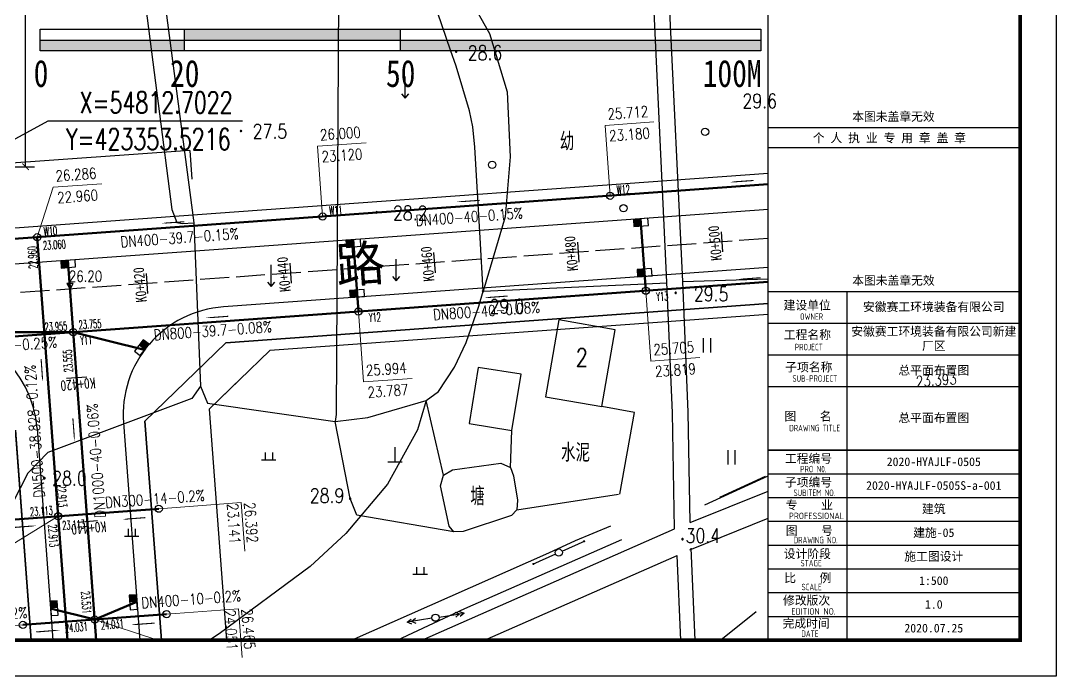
# Model space of a CAD drawing. Header units: millimetres. Extents: x 423080 to 423918, y 54742 to 55570.
# Drawn here: x 423361.5 to 423505.2, y 54742 to 54833 of the extents above; entities that cross this region are included whole.
import ezdxf
from ezdxf.enums import TextEntityAlignment as Align

# ---------------------------------------------------------------- set-up
doc = ezdxf.new("R2010")
doc.units = ezdxf.units.MM
doc.linetypes.add('X3', pattern=[5, 4, -1])
for name, color, linetype in [('DIM_COOR', 171, 'Continuous'), ('PUB_DIM', 171, 'Continuous'), ('PUB_TEXT', 7, 'Continuous'), ('PUB_TITLE', 4, 'Continuous'), ('TK', 4, 'Continuous'), ('地形图', 252, 'Continuous'), ('建设布局', 7, 'Continuous'), ('污水', 7, 'Continuous'), ('规划110kV线路', 255, 'Continuous'), ('路名', 7, 'Continuous'), ('道路网', 7, 'Continuous'), ('雨水', 7, 'Continuous'), ('高程设计数据', 7, 'Continuous')]:
    doc.layers.add(name, color=color, linetype=linetype)
doc.styles.add('_TCH_DIM', font='SIMPLEX', dxfattribs={"bigfont": 'GBCBIG'})
doc.styles.add('HT', font='simhei.ttf', dxfattribs={"width": 0.8})
doc.styles.add('HZ', font='rs.shx', dxfattribs={"width": 0.8, "bigfont": 'hztxt.shx'})
doc.styles.add('ST_T3', font='', dxfattribs={"width": 0.6})
doc.styles.add('TSSD_REIN', font='tssdeng.shx', dxfattribs={"width": 0.7, "bigfont": 'tssdchn.shx'})
doc.styles.add('图签宋体', font='', dxfattribs={"height": 300})
doc.styles.add('等线体', font='simhei.ttf')
doc.styles.get('ST_T3').set_extended_font_data('SimSun')
doc.styles.get('图签宋体').set_extended_font_data('NSimSun')
doc.dimstyles.new('_TCH_ARCH_M_M&&1', dxfattribs={"dimtxt": 1.75, "dimasz": 0.9, "dimexe": 1.25, "dimexo": 1.5, "dimgap": 0.5, "dimtad": 1, "dimzin": 0, "dimdsep": 46, "dimtxsty": 'ST_T3', "dimblk": 'ARCHTICK', "dimcen": 0.09, "dimclrt": 7, "dimazin": 2, "dimtfac": 1, "dimtix": 1, "dimtmove": 2, "dimatfit": 3, "dimfxl": 0, "dimtolj": 1, "dimtzin": 0, "dimarcsym": 0})

# ---------------------------------------------------------------- blocks, each defined once
blk = doc.blocks.new('A$C7F6F64A1')
h = blk.add_hatch(color=256)
h.paths.add_polyline_path([(20.95, 7.35), (0.95, 7.35), (0.95, 5.85), (20.95, 5.85)])
h.paths.add_polyline_path([(50.95, 8.85), (20.95, 8.85), (20.95, 7.35), (50.95, 7.35)])
h.paths.add_polyline_path([(100.95, 7.35), (50.95, 7.35), (50.95, 5.85), (100.95, 5.85)])
for p, q in [((0.95, 5.85), (0.95, 8.85)), ((20.95, 5.85), (20.95, 8.85)), ((50.95, 5.85), (50.95, 8.85)), ((0.95, 7.35), (100.95, 7.35))]:
    blk.add_line(p, q)
blk.add_lwpolyline([(0.95, 8.85), (100.95, 8.85), (100.95, 5.85), (0.95, 5.85)], close=True)
at = {"layer": 'PUB_TEXT', "style": 'HT', "width": 0.8}
for s, height, p in [('0', 3.76, (0.04, 0.85)), ('20', 3.755, (18.96, 0.85)), ('50', 3.755, (48.93, 0.85)), ('100M', 3.755, (92.89, 0.85))]:
    blk.add_text(s, height=height, dxfattribs=at).set_placement(p)
blk = doc.blocks.new('dxing')
at = {"layer": '地形图', "color": 250, "linetype": 'Continuous'}
for p, q in [((421516.51, 54693.98, 27.82), (421522.78, 54646.73, 27.82)), ((421514.26, 54690.63, 28.26), (421519.7, 54648.58, 28.26)), ((421542.86, 54679.81, 28.2), (421542.49, 54620.12, 28.2)), ((421559.9, 54679.98, 29), (421563.77, 54673.02, 29)), ((421588.42, 54638.47, 30.36), (421586.54, 54678.2, 30.36)), ((421590.62, 54638.57, 30.36), (421588.73, 54678.35, 30.36)), ((421558.4, 54670.68, 27.79), (421556, 54677.58, 27.79)), ((421563.77, 54673.02, 29), (421566.25, 54664.92, 29)), ((421559.15, 54668.47, 27.79), (421558.4, 54670.68, 27.79)), ((421561.01, 54662.28, 27.79), (421559.15, 54668.47, 27.79)), ((421552.09, 54664.05), (421552.09, 54667.05)), ((421551.59, 54664.65), (421552.09, 54664.05)), ((421552.09, 54664.05), (421552.59, 54664.65)), ((421566.25, 54664.92, 29), (421566.64, 54655.9, 29)), ((421561.48, 54660.04, 27.79), (421561.01, 54662.28, 27.79)), ((421561.74, 54657.21, 27.79), (421561.48, 54660.04, 27.79)), ((421562.51, 54644.65, 27.79), (421561.74, 54657.21, 27.79)), ((421566.64, 54655.9, 29), (421565.95, 54647.58, 29)), ((421519.7, 54648.58, 28.26), (421520.38, 54646.76, 28.26)), ((421520.38, 54646.76, 28.26), (421521.13, 54646.61, 28.26)), ((421521.13, 54646.61, 28.26), (421522.78, 54646.73, 28.26)), ((421522.78, 54646.73, 28.26), (421523.68, 54624.06, 28.26)), ((421565.95, 54647.58, 29), (421562.89, 54637.25, 29)), ((421562.89, 54637.25, 27.79), (421562.51, 54644.65, 27.79)), ((421533.49, 54637.91), (421533.49, 54640.91)), ((421550.84, 54638.66), (421550.84, 54641.66)), ((421550.34, 54639.26), (421550.84, 54638.66)), ((421550.84, 54638.66), (421551.34, 54639.26)), ((421532.99, 54638.51), (421533.49, 54637.91)), ((421533.49, 54637.91), (421533.99, 54638.51)), ((421562.89, 54637.25, 27.79), (421588.43, 54638.4, 27.79)), ((421589.18, 54620.36, 30.36), (421588.42, 54638.47, 30.36)), ((421590.62, 54638.56), (421602.45, 54638.93)), ((421591.38, 54620.43, 30.36), (421590.62, 54638.57, 30.36)), ((421562.32, 54635.15, 27.79), (421562.89, 54637.25, 27.79)), ((421560.53, 54630.11, 27.79), (421562.32, 54635.15, 27.79)), ((421573.41, 54633.24), (421571.54, 54622.58)), ((421581.24, 54631.87), (421573.41, 54633.24)), ((421579.37, 54621.21), (421581.24, 54631.87)), ((421593.49, 54628.72), (421593.49, 54630.72)), ((421594.49, 54628.72), (421594.49, 54630.72)), ((421558.93, 54626.71, 27.79), (421560.53, 54630.11, 27.79)), ((421556.69, 54623.3, 27.79), (421558.93, 54626.71, 27.79)), ((421562.24, 54626.66), (421560.98, 54618.86)), ((421568.17, 54625.7), (421562.24, 54626.66)), ((421566.91, 54617.9), (421568.17, 54625.7)), ((421523.68, 54624.06, 28.26), (421522.46, 54622.32, 28.26)), ((421523.68, 54624.06, 27.79), (421524.66, 54621.69, 27.79)), ((421522.46, 54622.32, 28.26), (421502.49, 54614.83, 28.26)), ((421546.9, 54619.71, 27.79), (421555.01, 54622.05, 27.79)), ((421555.01, 54622.05, 29), (421553.79, 54617.99, 29)), ((421555.01, 54622.05, 27.79), (421556.69, 54623.3, 27.79)), ((421557.39, 54611.7, 29.13), (421555.01, 54622.05, 29.13)), ((421571.54, 54622.58), (421579.37, 54621.21)), ((421524.66, 54621.69, 27.79), (421542.35, 54619.16, 27.79)), ((421583.89, 54620.42, 29.28), (421579.37, 54621.21, 29.28)), ((421542.49, 54620.12, 28.2), (421542.35, 54619.16, 28.2)), ((421542.35, 54619.16, 27.79), (421546.9, 54619.71, 27.79)), ((421544.44, 54608.44, 29.36), (421542.35, 54619.16, 29.36)), ((421581.89, 54609.07, 29.28), (421583.89, 54620.42, 29.28)), ((421589.46, 54604.23, 30.36), (421589.18, 54620.36, 30.36)), ((421591.64, 54605.13, 30.36), (421591.38, 54620.43, 30.36)), ((421553.79, 54617.99, 29), (421549.64, 54610.46, 29)), ((421560.98, 54618.86), (421566.91, 54617.9)), ((421566.69, 54612.76), (421566.91, 54617.9)), ((421502.49, 54614.83, 28.26), (421499.7, 54611.99, 28.26)), ((421532.66, 54614.85), (421532.66, 54613.85)), ((421533.66, 54614.85), (421533.66, 54613.85)), ((421550.68, 54613.57), (421550.68, 54615.57)), ((421596.89, 54613.18), (421596.89, 54615.18)), ((421597.89, 54613.18), (421597.89, 54615.18)), ((421532.16, 54613.85), (421534.16, 54613.85)), ((421549.68, 54613.57), (421551.68, 54613.57)), ((421558.66, 54612.44, 29.36), (421565.36, 54613.37, 29.36)), ((421565.36, 54613.37, 29.36), (421566.69, 54612.76, 29.36)), ((421499.7, 54611.99, 28.26), (421492.27, 54597.41, 28.26)), ((421557.39, 54611.7, 29.36), (421558.66, 54612.44, 29.36)), ((421566.69, 54612.76, 29.36), (421567.13, 54611.6, 29.36)), ((421549.64, 54610.46, 29), (421543.86, 54603.61, 29)), ((421556.99, 54610.2, 29.36), (421557.39, 54611.7, 29.36)), ((421567.13, 54611.6, 29.36), (421567.69, 54608.25, 29.36)), ((421593.68, 54607.59), (421602.45, 54611.63)), ((421595.74, 54608.66), (421602.11, 54611.56)), ((421558.2, 54604.62, 29.36), (421556.99, 54610.2, 29.36)), ((421567.58, 54606.89, 29.05), (421581.69, 54609.07, 29.05)), ((421581.69, 54609.07, 29.05), (421581.69, 54609.07, 29.05)), ((421591.64, 54605.13), (421602.45, 54609.49)), ((421545.39, 54606.17, 29.36), (421544.44, 54608.44, 29.36)), ((421567.69, 54608.25, 29.36), (421567.58, 54606.89, 29.36)), ((421558.83, 54603.83, 29.36), (421545.39, 54606.17, 29.36)), ((421567.58, 54606.89, 29.36), (421566.85, 54606.11, 29.36)), ((421566.85, 54606.11, 29.36), (421560.15, 54603.88, 29.36)), ((421591.6, 54601.34), (421602.45, 54605.71)), ((421513.63, 54604.24), (421513.63, 54603.24)), ((421514.63, 54604.24), (421514.63, 54603.24)), ((421543.86, 54603.61, 29), (421538.91, 54599.03, 29)), ((421554.41, 54588.78, 29.75), (421589.46, 54604.23, 29.75)), ((421558.83, 54603.83, 29.36), (421558.2, 54604.62, 29.36)), ((421560.15, 54603.88, 29.36), (421558.83, 54603.83, 29.36)), ((421575.71, 54602.61, 30.37), (421580.65, 54604.66, 30.37)), ((421513.13, 54603.24), (421515.13, 54603.24)), ((421560.37, 54593.2), (421582.16, 54602.77)), ((421572.03, 54600.9, 30.37), (421575.71, 54602.61, 30.37)), ((421573.86, 54601.16), (421577.06, 54602.58)), ((421544.62, 54588.78, 30.37), (421572.03, 54600.9, 30.37)), ((421563.08, 54588.78, 29.75), (421589.83, 54600.57, 29.75)), ((421572.95, 54600.75), (421569.76, 54599.32)), ((421590.33, 54588.78, 29.28), (421589.83, 54600.57, 29.28)), ((421592.33, 54588.78, 29.28), (421591.79, 54601.57, 29.28)), ((421538.91, 54599.03, 29), (421526.28, 54589.68, 29)), ((421553.17, 54597.94), (421555.17, 54597.94)), ((421553.67, 54598.94), (421553.67, 54597.94)), ((421554.67, 54598.94), (421554.67, 54597.94)), ((421550.99, 54588.78), (421560.37, 54593.2)), ((421555.81, 54591.84, 30.22), (421552.35, 54591.28, 30.22)), ((421556.8, 54591.99, 30.22), (421560.26, 54592.53, 30.22)), ((421600.78, 54592.71, 31), (421595.91, 54588.78, 31)), ((421526.28, 54589.68, 29), (421524.92, 54588.78, 29)), ((421529.39, 54589.09), (421529.39, 54588.78)), ((421530.39, 54589.09), (421530.39, 54588.78))]:
    blk.add_line(p, q, dxfattribs=at)
at = {"layer": '地形图', "color": 250, "linetype": 'Continuous', "const_width": 0.15, "flags": 128}
for points in [[(421576.85, 54602.49, 1), (421576.99, 54602.55, 1)], [(421569.96, 54599.41, 1), (421569.82, 54599.35, 1)]]:
    blk.add_lwpolyline(points, format="xyb", close=True, dxfattribs=at)
at = {"layer": '地形图', "color": 250, "linetype": 'Continuous', "flags": 128}
for points in [[(421553.62, 54591.13), (421552.96, 54591.38), (421553.51, 54591.83)], [(421558.99, 54592.69), (421559.65, 54592.44), (421559.1, 54591.99)], [(421559.6, 54592.79), (421560.26, 54592.53), (421559.71, 54592.09)], [(421553.02, 54591.03), (421552.35, 54591.28), (421552.9, 54591.73)]]:
    blk.add_lwpolyline(points, dxfattribs=at)
at = {"layer": '地形图', "color": 250, "linetype": 'Continuous'}
for centre in [(421564.16, 54654.77), (421573.4, 54600.96), (421556.3, 54591.92, 30.22)]:
    blk.add_circle(centre, 0.5, dxfattribs=at)
for centre, major_axis, start_param, end_param in [((421559.17, 54670.51, 28.64), (0.0707, 0.0707), 5.497787, 8.63938), ((421559.17, 54670.51, 28.64), (0.0707, 0.0707), 2.356194, 5.497787), ((421529.31, 54659.47, 27.54), (0.0707, 0.0707), 5.497787, 8.63938), ((421529.31, 54659.47, 27.54), (0.0707, 0.0707), 2.356194, 5.497787), ((421593.71, 54659.36), (-0.354, 0.354), 3.926991, 10.210176), ((421582.38, 54648.75), (-0.354, 0.354), 3.926991, 10.210176), ((421548.13, 54648.18, 28.16), (0.0707, 0.0707), 5.497787, 8.63938), ((421548.13, 54648.18, 28.16), (0.0707, 0.0707), 2.356194, 5.497787), ((421562.89, 54637.25, 28.96), (0.0707, 0.0707), 5.497787, 8.63938), ((421562.89, 54637.25, 28.96), (0.0707, 0.0707), 2.356194, 5.497787), ((421589.63, 54637.02, 29.49), (0.0707, 0.0707), 5.497787, 8.63938), ((421589.63, 54637.02, 29.49), (0.0707, 0.0707), 2.356194, 5.497787), ((421502.02, 54611.27, 27.96), (0.0707, 0.0707), 5.497787, 8.63938), ((421502.02, 54611.27, 27.96), (0.0707, 0.0707), 2.356194, 5.497787), ((421544.44, 54608.44, 28.86), (0.0707, 0.0707), 5.497787, 8.63938), ((421544.44, 54608.44, 28.86), (0.0707, 0.0707), 2.356194, 5.497787), ((421590.58, 54602.82, 30.36), (0.0707, 0.0707), 5.497787, 8.63938), ((421590.58, 54602.82, 30.36), (0.0707, 0.0707), 2.356194, 5.497787)]:
    blk.add_ellipse(centre, major_axis=major_axis, ratio=1, start_param=start_param, end_param=end_param, dxfattribs=at)
at = {"layer": '地形图', "color": 250, "linetype": 'Continuous', "style": 'HZ', "width": 0.8}
for s, height, p in [('28.6', 2, (421563.17, 54670.32)), ('29.6', 2, (421601.29, 54663.63)), ('27.5', 2, (421533.32, 54659.44)), ('幼', 2.5, (421574.55, 54658.14)), ('28.2', 2, (421552.79, 54648.1)), ('29.5', 2, (421594.55, 54636.83)), ('29.0', 2, (421566.2, 54635.13)), ('2', 2.5, (421576.6, 54628.05)), ('水泥', 2.5, (421575.73, 54614.95)), ('28.0', 2, (421505.5, 54611.27)), ('28.9', 2, (421541.25, 54608.87)), ('塘', 2.5, (421562.13, 54608.91)), ('30.4', 2, (421593.4, 54603.31))]:
    blk.add_text(s, height=height, dxfattribs=at).set_placement(p, align=Align.MIDDLE)
blk = doc.blocks.new('GeYuanFrame_05815532', base_point=(20.09, 4.53))
at = {"layer": 'PUB_TITLE'}
blk.add_lwpolyline([(803.09, 14.53), (803.09, 111.33)], dxfattribs=at)
at = {"layer": 'TK'}
for p, q in [((781.09, 102.53), (851.09, 102.53)), ((781.09, 93.73), (851.09, 93.73)), ((781.09, 84.93), (803.09, 84.93)), ((781.09, 84.93), (851.09, 84.93)), ((781.09, 67.37), (851.09, 67.37)), ((781.09, 67.33), (851.09, 67.33)), ((781.09, 60.77), (851.09, 60.77)), ((781.09, 54.17), (851.09, 54.17)), ((781.09, 47.57), (851.09, 47.57)), ((781.09, 40.97), (851.09, 40.97)), ((781.09, 34.37), (851.09, 34.37)), ((781.09, 27.77), (851.09, 27.77)), ((781.09, 21.17), (851.09, 21.17)), ((781.09, 14.53), (851.09, 14.53))]:
    blk.add_line(p, q, dxfattribs=at)
blk.add_lwpolyline([(20.09, 4.53), (20.09, 598.53), (861.09, 598.53), (861.09, 4.53)], close=True, dxfattribs=at)
at = {"layer": 'TK', "const_width": 1}
blk.add_lwpolyline([(45.09, 588.53), (851.09, 588.53), (851.09, 14.53), (45.09, 14.53)], close=True, dxfattribs=at)
at = {"layer": 'TK'}
for points, const_width in [([(781.09, 588.53), (781.09, 14.53)], 0.4), ([(781.09, 156.83), (851.09, 156.83)], 0.35), ([(781.09, 111.33), (851.09, 111.33)], 0.35), ([(781.09, 67.37), (851.09, 67.37)], 0.35)]:
    blk.add_lwpolyline(points, dxfattribs=dict(at, const_width=const_width))
blk.add_lwpolyline([(781.09, 151.33), (851.09, 151.33)], dxfattribs=at)
at = {"layer": 'TK', "style": '图签宋体'}
for s, p in [('本图未盖章无效', (804.43, 158.7)), ('个 人 执 业 专 用 章 盖 章', (793.52, 152.77)), ('本图未盖章无效', (804.43, 113.2)), ('建设单位', (785.39, 106.33)), ('工程名称', (785.47, 98.12)), ('子项名称', (785.85, 89.14)), ('图    名', (785.63, 75.5)), ('工程编号', (785.77, 63.77)), ('子项编号', (785.77, 57.19)), ('专    业', (786.01, 50.88)), ('图    号', (786.02, 43.77)), ('设计阶段', (785.45, 37.32)), ('比    例', (785.59, 30.63)), ('修改版次', (785.24, 24.41)), ('完成时间', (785.11, 18.02))]:
    blk.add_text(s, height=2.4, dxfattribs=at).set_placement(p)
at = {"layer": 'TK', "style": 'TSSD_REIN'}
for s, width, p in [('OWNER', 0.7, (789.98, 103.48)), ('PROJECT', 0.7, (788.52, 95.02)), ('SUB-PROJECT', 0.7, (787.86, 86.3)), ('DRAWING TITLE', 0.7, (786.97, 72.53)), ('PRO N0.', 0.7, (790.01, 61.15)), ('SUBITEM NO.', 0.7, (788.15, 54.58)), ('PROFESSIONAL', 0.8, (786.88, 48.15)), ('DRAWING NO.', 0.7, (788.19, 41.45)), ('STAGE', 0.7, (790.09, 35.03)), ('SCALE', 0.7, (790.38, 28.42)), ('EDITION NO.', 0.8, (787.53, 21.64)), ('DATE', 0.7, (790.33, 15.45))]:
    blk.add_text(s, height=1.8, dxfattribs=dict(at, width=width)).set_placement(p)
at = {"layer": 'TK', "char_height": 2.4, "width": 48, "attachment_point": 5, "style": '图签宋体'}
for s, insert in [('安徽赛工环境装备有限公司', (827.09, 106.93)), ('安徽赛工环境装备有限公司新建厂区', (827.09, 98.13)), ('总平面布置图', (827.09, 89.33)), ('总平面布置图', (827.09, 76.13)), ('2020-HYAJLF-0505', (827.09, 64.07)), ('2020-HYAJLF-0505S-a-001', (827.09, 57.47)), ('建筑', (827.09, 50.87)), ('建施-05', (827.09, 44.27)), ('施工图设计', (827.09, 37.67)), ('1:500', (827.09, 31.07)), ('1.0', (827.09, 24.47)), ('2020.07.25', (827.09, 17.88))]:
    blk.add_mtext(s, dxfattribs=dict(at, insert=insert))
blk = doc.blocks.new('_ArchTick')
at = {"color": 0, "linetype": 'ByBlock', "const_width": 0.15}
blk.add_lwpolyline([(-0.5, -0.5), (0.5, 0.5)], dxfattribs=at)
blk = doc.blocks.new('*D67')
at = {"layer": 'Defpoints', "color": 0}
for p in [(423353.52, 54998.75), (423362.11, 54998.75), (423353.52, 54812.7)]:
    blk.add_point(p, dxfattribs=at)
at = {"layer": 'PUB_DIM', "color": 0, "lineweight": -2}
for p, q in [((423355.02, 54998.75), (423363.36, 54998.75)), ((423362.11, 54812.7), (423362.11, 54998.75)), ((423355.02, 54812.7), (423363.36, 54812.7))]:
    blk.add_line(p, q, dxfattribs=at)
at = {"layer": 'PUB_DIM', "color": 0, "lineweight": -2, "xscale": 0.9, "yscale": 0.9, "zscale": 0.9}
for p, rotation in [((423362.11, 54998.75), 90), ((423362.11, 54812.7), 270)]:
    blk.add_blockref('_ArchTick', p, dxfattribs=dict(at, rotation=rotation))
at = {"layer": 'PUB_DIM', "color": 7, "insert": (423360.74, 54905.72), "char_height": 1.75, "attachment_point": 5, "rotation": 90, "style": 'ST_T3'}
blk.add_mtext('\\A1;186.04', dxfattribs=at)

msp = doc.modelspace()

# ---------------------------------------------------------------- hatches: boundary and pattern name
at = {"layer": '雨水', "linetype": 'Continuous'}
for points in [[(423446.559, 54804.404), (423446.487, 54805.401), (423447.484, 54805.473), (423447.557, 54804.476)], [(423406.664, 54801.513), (423406.591, 54802.51), (423407.589, 54802.583), (423407.661, 54801.585)], [(423367.073, 54798.645), (423367.001, 54799.642), (423367.998, 54799.714), (423368.07, 54798.717)], [(423447.065, 54797.422), (423446.993, 54798.419), (423447.99, 54798.491), (423448.062, 54797.494)], [(423407.17, 54794.531), (423407.097, 54795.528), (423408.095, 54795.601), (423408.167, 54794.604)], [(423378.465, 54788.673), (423379.254, 54788.058), (423378.639, 54787.269), (423377.85, 54787.884)], [(423376.49, 54753.218), (423377.487, 54753.293), (423377.562, 54752.295), (423376.565, 54752.221)], [(423365.521, 54752.397), (423366.518, 54752.472), (423366.593, 54751.475), (423365.596, 54751.4)]]:
    msp.add_hatch(color=5, dxfattribs=at).paths.add_polyline_path(points)

# ---------------------------------------------------------------- linework, layer by layer
at = {"layer": 'DIM_COOR', "color": 3}
for p, q in [((423353.522, 54812.702), (423365.274, 54819.069)), ((423365.274, 54819.069), (423392.224, 54819.069))]:
    msp.add_line(p, q, dxfattribs=at)
at = {"layer": '建设布局', "color": 1, "linetype": 'Continuous', "flags": 128}
msp.add_lwpolyline([(423465.162, 54792.216), (423396.031, 54787.207), (423387.594, 54779.051), (423389.993, 54746.978)], dxfattribs=at)
at = {"layer": '污水', "color": 243, "linetype": 'Continuous', "lineweight": 13}
for p, q in [((423449.307, 54818.926), (423442.537, 54818.44)), ((423443.245, 54808.675), (423442.537, 54818.44)), ((423409.411, 54816.035), (423402.642, 54815.55)), ((423403.349, 54805.785), (423402.642, 54815.55)), ((423372.717, 54810.341), (423365.948, 54809.856)), ((423363.747, 54802.916), (423365.948, 54809.856)), ((423392.054, 54766.097), (423380.605, 54765.24)), ((423392.054, 54766.097), (423392.561, 54759.329)), ((423366.644, 54764.196), (423355.249, 54757.206))]:
    msp.add_line(p, q, dxfattribs=at)
at = {"layer": '污水', "color": 243, "linetype": 'Continuous', "lineweight": 50}
for p, q in [((423097.162, 54783.601), (423465.162, 54810.263)), ((423363.747, 54802.916), (423367.932, 54746.978)), ((423380.605, 54765.24), (423360.661, 54763.748))]:
    msp.add_line(p, q, dxfattribs=at)
at = {"layer": '污水', "color": 243, "linetype": 'Continuous', "flags": 128}
for points in [[(423459.874, 54810.564, 0, 0.3, 0), (423461.428, 54810.673, 0.15, 0.15, 0), (423463.144, 54810.793, 0.15, 0.15, 0)], [(423421.852, 54807.809, 0, 0.3, 0), (423423.407, 54807.918, 0.15, 0.15, 0), (423425.123, 54808.039, 0.15, 0.15, 0)], [(423380.88, 54804.841, 0, 0.3, 0), (423382.434, 54804.95, 0.15, 0.15, 0), (423384.15, 54805.07, 0.15, 0.15, 0)], [(423364.51, 54782.763, 0, 0.3, 0), (423364.401, 54784.318, 0.15, 0.15, 0), (423364.281, 54786.034, 0.15, 0.15, 0)], [(423363.693, 54762.882, 0, 0.3, 0), (423362.139, 54762.761, 0.15, 0.15, 0), (423360.424, 54762.628, 0.15, 0.15, 0)], [(423375.485, 54763.748, 0, 0.3, 0), (423377.038, 54763.869, 0.15, 0.15, 0), (423378.753, 54764.002, 0.15, 0.15, 0)]]:
    msp.add_lwpolyline(points, format="xyseb", dxfattribs=at)
at = {"layer": '污水', "color": 243, "linetype": 'Continuous'}
for centre in [(423443.245, 54808.675), (423403.349, 54805.785), (423363.747, 54802.916), (423380.605, 54765.24), (423366.644, 54764.196)]:
    msp.add_circle(centre, 0.5, dxfattribs=at)
at = {"layer": '规划110kV线路', "color": 210}
for p, q in [((423389.936, 54788.27), (423465.162, 54793.72)), ((423378.692, 54777.401), (423389.936, 54788.27)), ((423380.968, 54746.978), (423378.692, 54777.401)), ((423362.918, 54746.978), (423360.743, 54776.058))]:
    msp.add_line(p, q, dxfattribs=at)
at = {"layer": '道路网', "color": 1, "linetype": 'Continuous'}
for p, q in [((423384.907, 54814.976), (423097.162, 54794.129)), ((423384.907, 54814.976), (423385.205, 54810.987)), ((423392.107, 54783.414), (423387.594, 54779.051)), ((423387.594, 54779.051), (423389.993, 54746.978))]:
    msp.add_line(p, q, dxfattribs=at)
at = {"layer": '道路网', "color": 2, "linetype": 'Continuous', "lineweight": 30}
for p, q in [((423458.643, 54803.675), (423458.846, 54800.882)), ((423438.696, 54802.23), (423438.898, 54799.437)), ((423418.748, 54800.784), (423418.95, 54797.992)), ((423398.8, 54799.339), (423399.003, 54796.546)), ((423378.853, 54797.894), (423379.055, 54795.101)), ((423367.819, 54783.337), (423370.611, 54783.546)), ((423369.311, 54763.393), (423372.103, 54763.602))]:
    msp.add_line(p, q, dxfattribs=at)
at = {"layer": '道路网', "color": 5, "linetype": 'X3'}
for p, q in [((423465.162, 54802.743), (423097.162, 54776.082)), ((423368.296, 54795.725), (423371.943, 54746.978))]:
    msp.add_line(p, q, dxfattribs=at)
at = {"layer": '道路网', "color": 4, "linetype": 'Continuous'}
for p, q in [((423465.162, 54798.733), (423389.575, 54793.257)), ((423375.701, 54777.177), (423377.96, 54746.978)), ((423363.727, 54776.38), (423365.926, 54746.978))]:
    msp.add_line(p, q, dxfattribs=at)
at = {"layer": '道路网', "color": 6, "linetype": 'Continuous'}
for p, q in [((423465.162, 54793.72), (423389.936, 54788.27)), ((423389.936, 54788.27), (423378.692, 54777.401)), ((423378.692, 54777.401), (423380.968, 54746.978)), ((423360.735, 54776.156), (423362.918, 54746.978))]:
    msp.add_line(p, q, dxfattribs=at)
at = {"layer": '道路网', "color": 6, "linetype": 'Continuous', "flags": 128}
msp.add_lwpolyline([(423465.162, 54811.767), (423388.547, 54806.216), (423346.657, 54803.181), (423097.162, 54785.105)], dxfattribs=at)
at = {"layer": '道路网', "color": 4, "linetype": 'Continuous', "flags": 128}
msp.add_lwpolyline([(423465.162, 54806.754), (423388.908, 54801.229), (423347.018, 54798.194), (423097.162, 54780.092)], dxfattribs=at)
at = {"layer": '道路网', "color": 4, "linetype": 'Continuous'}
for centre, start, end in [((423390.659, 54778.296), 94.14387, 184.27819), ((423348.769, 54775.261), 4.27819, 94.14387)]:
    msp.add_arc(centre, 15, start, end, dxfattribs=at)
at = {"layer": '雨水', "color": 5, "linetype": 'Continuous', "lineweight": 50}
for p, q in [((423448.207, 54795.499), (423447.484, 54805.473)), ((423408.311, 54792.609), (423407.589, 54802.583)), ((423367.998, 54799.714), (423371.943, 54746.978)), ((423465.162, 54796.728), (423097.162, 54770.066)), ((423368.744, 54789.742), (423352.57, 54789.771)), ((423368.744, 54789.742), (423378.639, 54787.269)), ((423365.596, 54751.4), (423371.728, 54749.853)), ((423371.728, 54749.853), (423377.562, 54752.295)), ((423361.756, 54749.107), (423381.7, 54750.599))]:
    msp.add_line(p, q, dxfattribs=at)
at = {"layer": '雨水', "color": 5, "linetype": 'Continuous', "lineweight": 13}
for p, q in [((423448.914, 54785.734), (423448.207, 54795.499)), ((423409.019, 54782.844), (423408.311, 54792.609)), ((423455.684, 54786.22), (423448.914, 54785.734)), ((423415.788, 54783.329), (423409.019, 54782.844)), ((423381.7, 54750.599), (423391.672, 54751.345)), ((423391.672, 54751.345), (423392.179, 54744.578)), ((423371.728, 54749.853), (423380.483, 54746.978)), ((423351.784, 54748.361), (423361.756, 54749.107))]:
    msp.add_line(p, q, dxfattribs=at)
at = {"layer": '雨水', "color": 5, "linetype": 'Continuous'}
for points in [[(423448.482, 54805.545), (423446.487, 54805.401), (423446.559, 54804.404), (423448.554, 54804.548)], [(423408.586, 54802.655), (423406.591, 54802.51), (423406.664, 54801.513), (423408.658, 54801.658)], [(423368.995, 54799.787), (423367.001, 54799.642), (423367.073, 54798.645), (423369.068, 54798.789)], [(423448.987, 54798.564), (423446.993, 54798.419), (423447.065, 54797.422), (423449.06, 54797.566)], [(423409.092, 54795.673), (423407.097, 54795.529), (423407.17, 54794.531), (423409.164, 54794.676)], [(423378.025, 54786.481), (423379.254, 54788.058), (423378.465, 54788.673), (423377.236, 54787.095)], [(423377.637, 54751.298), (423377.488, 54753.293), (423376.49, 54753.218), (423376.64, 54751.224)], [(423366.667, 54750.478), (423366.518, 54752.472), (423365.521, 54752.397), (423365.67, 54750.403)]]:
    msp.add_lwpolyline(points, close=True, dxfattribs=at)
at = {"layer": '雨水', "color": 5, "linetype": 'Continuous', "flags": 128}
for points in [[(423460.854, 54797.053, 0, 0.3, 0), (423462.408, 54797.17, 0.15, 0.15, 0), (423464.123, 54797.3, 0.15, 0.15, 0)], [(423425.772, 54794.511, 0, 0.3, 0), (423427.326, 54794.628, 0.15, 0.15, 0), (423429.042, 54794.758, 0.15, 0.15, 0)], [(423387.009, 54791.703, 0, 0.3, 0), (423388.563, 54791.82, 0.15, 0.15, 0), (423390.278, 54791.95, 0.15, 0.15, 0)], [(423368.937, 54774.499, 0, 0.3, 0), (423368.82, 54776.052, 0.15, 0.15, 0), (423368.69, 54777.768, 0.15, 0.15, 0)], [(423366.861, 54748.384, 0, 0.3, 0), (423365.308, 54748.264, 0.15, 0.15, 0), (423363.593, 54748.131, 0.15, 0.15, 0)], [(423376.759, 54749.125, 0, 0.3, 0), (423378.313, 54749.237, 0.15, 0.15, 0), (423380.029, 54749.36, 0.15, 0.15, 0)]]:
    msp.add_lwpolyline(points, format="xyseb", dxfattribs=at)
at = {"layer": '雨水', "color": 5, "linetype": 'Continuous'}
for centre in [(423448.207, 54795.499), (423408.311, 54792.609), (423368.744, 54789.742), (423371.728, 54749.853), (423381.7, 54750.599), (423361.756, 54749.107)]:
    msp.add_circle(centre, 0.5, dxfattribs=at)
at = {"layer": '高程设计数据', "color": 1, "linetype": 'Continuous', "flags": 128}
msp.add_lwpolyline([(423368.296, 54795.725), (423368.739, 54796.491), (423367.854, 54796.491)], close=True, dxfattribs=at)

# ---------------------------------------------------------------- block references
at = {"color": 2, "xscale": 0.5, "yscale": 0.5, "zscale": 0.5}
msp.add_blockref('GeYuanFrame_05815532', (423084.662, 54741.978), dxfattribs=at)
at = {"color": 1}
msp.add_blockref('dxing', (1862.716, 158.193), dxfattribs=at)
msp.add_blockref('A$C7F6F64A1', (423363.207, 54822.929))

# ---------------------------------------------------------------- texts
at = {"layer": 'PUB_TEXT', "style": '_TCH_DIM', "width": 0.705882}
for s, p in [('X=54812.7022', (423369.624, 54820.119)), ('Y=423353.5216', (423367.724, 54815.044))]:
    msp.add_text(s, height=2.975, dxfattribs=at).set_placement(p)
at = {"layer": '污水', "color": 243, "linetype": 'Continuous', "style": 'HZ'}
for s, height, rotation, width, p in [('25.712', 1.5, 4.18143, 0.8, (423442.939, 54819.246)), ('26.000', 1.5, 4.18143, 0.8, (423403.043, 54816.355)), ('23.180', 1.5, 4.18143, 0.8, (423443.167, 54816.224)), ('23.120', 1.5, 4.18143, 0.8, (423403.271, 54813.333)), ('26.286', 1.5, 4.18143, 0.8, (423366.35, 54810.661)), ('22.960', 1.5, 4.18143, 0.8, (423366.577, 54807.64)), ('W12', 1.2, 3.94471, 0.5, (423444.205, 54808.881)), ('W11', 1.2, 3.94471, 0.5, (423404.309, 54805.991)), ('DN400-40-0.15%', 1.5, 4.10837, 0.8, (423416.331, 54804.471)), ('W10', 1.2, 3.94471, 0.5, (423364.707, 54803.122)), ('DN400-39.7-0.15%', 1.5, 4.10837, 0.8, (423375.359, 54801.503)), ('23.060', 1.2, 4.02755, 0.5, (423364.593, 54801.164)), ('22.960', 1.2, 93.10084, 0.5, (423363.793, 54798.57)), ('DN500-38.828-0.12%%%', 1.5, 94.10837, 0.8, (423364.797, 54766.84)), ('23.393', 1.5, 4.18143, 0.8, (423485.742, 54782.13)), ('22.913', 1.2, 273.73854, 0.5, (423366.485, 54768.557)), ('DN300-14-0.2%%%', 1.5, 4.25359, 0.8, (423373.223, 54765.332)), ('23.141', 1.5, 273.59705, 0.8, (423390.108, 54765.933)), ('26.392', 1.5, 274.35336, 0.8, (423392.456, 54766.071)), ('23.113', 1.2, 3.74874, 0.5, (423362.786, 54764.208)), ('22.913', 1.2, 273.73854, 0.5, (423365.261, 54763.009)), ('23.113', 1.2, 3.74874, 0.5, (423367.254, 54762.299))]:
    msp.add_text(s, height=height, rotation=rotation, dxfattribs=dict(at, width=width)).set_placement(p)
at = {"layer": '路名', "color": 6, "linetype": 'Continuous', "style": '等线体'}
msp.add_text('路', height=5, rotation=4.14387, dxfattribs=at).set_placement((423405.353, 54796.476, -26.29))
at = {"layer": '道路网', "color": 141, "linetype": 'Continuous', "style": '等线体', "width": 0.8}
for s, rotation, p in [('K0+500', 95.199, (423458.76, 54799.721)), ('K0+480', 95.199, (423438.812, 54798.276)), ('K0+460', 95.199, (423418.864, 54796.831)), ('K0+440', 95.199, (423398.917, 54795.386)), ('K0+420', 95.199, (423378.969, 54793.94)), ('K0+420', 185.33335, (423371.773, 54783.463)), ('K0+440', 185.33335, (423373.265, 54763.518))]:
    msp.add_text(s, height=1.5, rotation=rotation, dxfattribs=at).set_placement(p)
at = {"layer": '雨水', "color": 5, "linetype": 'Continuous', "style": 'HZ'}
for s, height, rotation, width, p in [('Y13', 1.2, 3.56239, 0.5, (423449.695, 54794.062)), ('DN800-40-0.08%%%', 1.5, 4.13312, 0.8, (423418.74, 54791.406)), ('Y12', 1.2, 3.56239, 0.5, (423409.8, 54791.171)), ('23.955', 1.2, 3.23331, 0.5, (423364.797, 54789.829)), ('23.755', 1.2, 3.23331, 0.5, (423369.541, 54790.162)), ('DN800-39.7-0.08%%%', 1.5, 4.13312, 0.8, (423379.977, 54788.598)), ('DN800-23.3-0.25%', 1.5, 4.13312, 0.8, (423350.176, 54786.439)), ('Y11', 1.2, 3.56239, 0.5, (423369.755, 54787.984)), ('25.705', 1.5, 4.18143, 0.8, (423449.316, 54786.54)), ('23.555', 1.2, 93.23331, 0.5, (423368.689, 54784.22)), ('25.994', 1.5, 4.18143, 0.8, (423409.42, 54783.649)), ('23.819', 1.5, 4.18143, 0.8, (423449.544, 54783.518)), ('23.787', 1.5, 4.18143, 0.8, (423409.648, 54780.628)), ('DN1000-40-0.06%%%', 1.5, 94.13312, 0.8, (423373.241, 54764.021)), ('23.531', 1.2, 273.91118, 0.5, (423369.831, 54753.759)), ('DN400-10-0.2%%%', 1.5, 4.25359, 0.8, (423378.258, 54751.405)), ('DN400-10-0.2%%%', 1.5, 4.25359, 0.8, (423348.607, 54749.076)), ('24.031', 1.2, 4.72525, 0.5, (423372.641, 54748.464)), ('24.051', 1.5, 273.59705, 0.8, (423389.726, 54751.182)), ('26.465', 1.5, 274.35336, 0.8, (423392.074, 54751.32)), ('24.031', 1.2, 4.72525, 0.5, (423367.648, 54748.051))]:
    msp.add_text(s, height=height, rotation=rotation, dxfattribs=dict(at, width=width)).set_placement(p)
at = {"layer": '高程设计数据', "color": 1, "linetype": 'Continuous', "style": 'HZ', "width": 0.8}
msp.add_text('26.20', height=1.5, rotation=0.18894, dxfattribs=at).set_placement((423368.132, 54796.739))

# ---------------------------------------------------------------- dimensions: what is measured, and where the dimension line sits
at = {"layer": 'PUB_DIM'}
dim = msp.add_aligned_dim(p1=(423353.522, 54812.702), p2=(423353.522, 54998.746), distance=-8.592, dimstyle='_TCH_ARCH_M_M&&1', dxfattribs=at)
dim.commit()
dim.dimension.update_dxf_attribs({"geometry": '*D67', "text_midpoint": (423360.739, 54905.724)})

doc.saveas('drawing.dxf')
